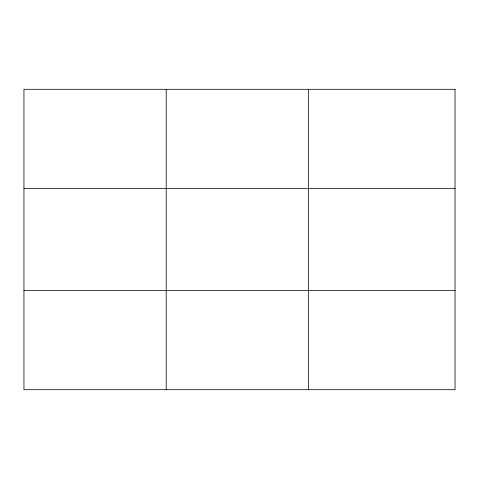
<?xml version="1.0" encoding="UTF-8"?>
<svg xmlns="http://www.w3.org/2000/svg" width="479" height="479" viewBox="0 0 479 479"><rect width="100%" height="100%" fill="white"/><g stroke="black" fill="none" stroke-linecap="round" stroke-linejoin="round"><path stroke-width="0.72" d="M166.213 89.304L166.213 389.696M308.476 89.304L308.476 389.696M23.95 188.433L455.05 188.433M23.95 290.567L455.05 290.567M455.05 89.304L455.05 389.696L23.95 389.696L23.95 89.304L455.05 89.304"/></g></svg>
